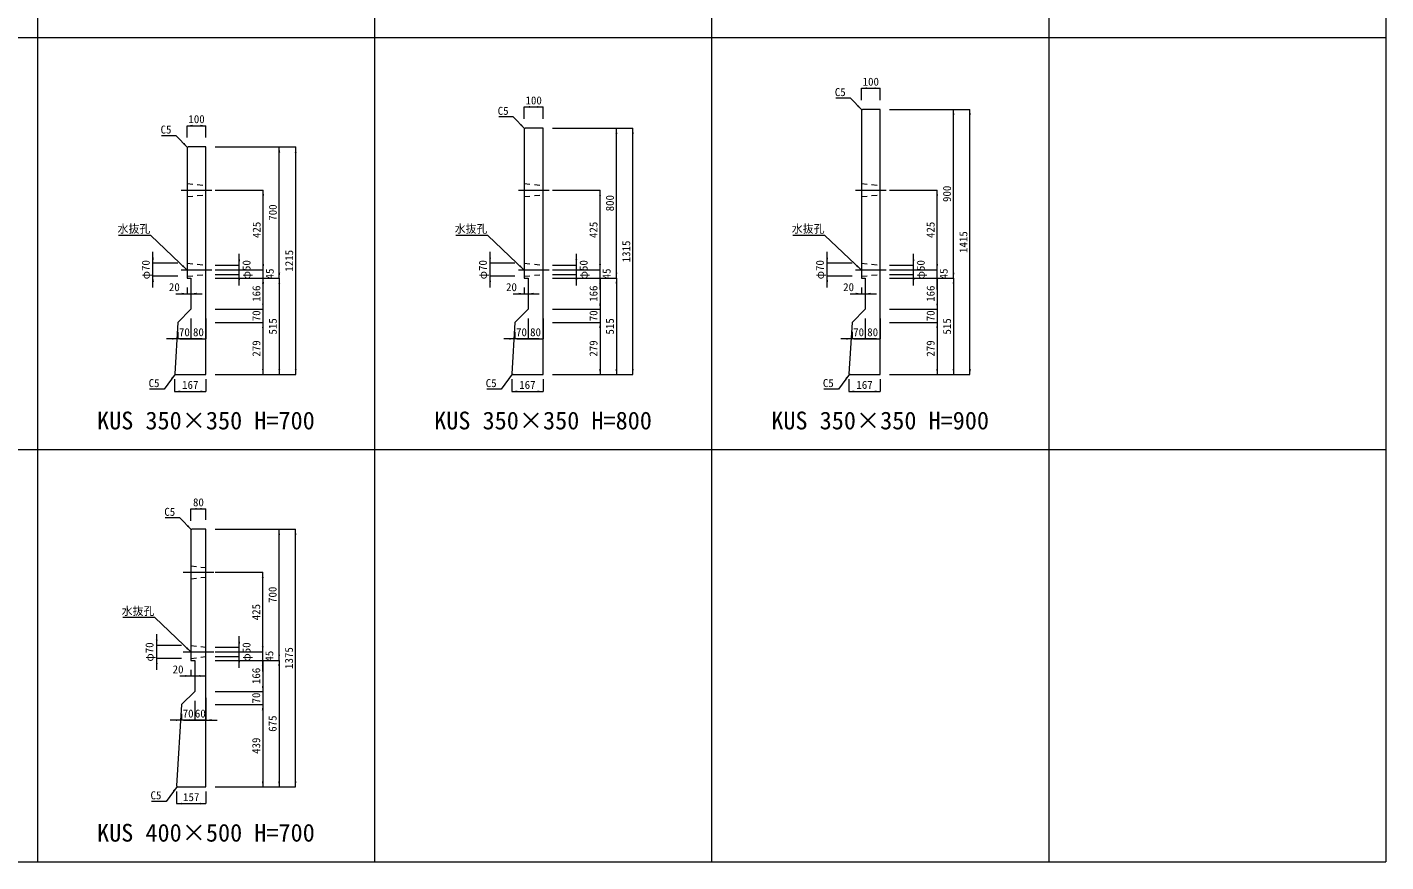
# Model space of a CAD drawing. Units: millimetres at full size, sheet at 1:40. Extents: x 86 to 35886, y -15691 to 10257.
# Drawn here: x 8432 to 15686, y 150 to 4604 of the extents above; entities that cross this region are included whole.
import ezdxf
from ezdxf.enums import TextEntityAlignment as Align

# ---------------------------------------------------------------- set-up
doc = ezdxf.new("R2010")
doc.units = ezdxf.units.MM
doc.header["$LTSCALE"] = 40
doc.linetypes.add('USER1', pattern=[28.575, 19.05, -3.175, 3.175, -3.175])
doc.linetypes.add('USER2', pattern=[1.35, 0.75, -0.6])
for name, color, linetype, lineweight in [('0_2', 7, 'USER1', 5), ('パネックスKUS', 2, 'Continuous', 20), ('図枠', 5, 'Continuous', 13), ('寸法線', 7, 'Continuous', 13), ('引出線', 4, 'Continuous', 13)]:
    doc.layers.add(name, color=color, linetype=linetype, lineweight=lineweight)
doc.layers.add('文字', color=7, linetype='Continuous')
doc.styles.add('ＭＳ ゴシック', font='')
doc.styles.get('ＭＳ ゴシック').set_extended_font_data('MS Gothic')

# ---------------------------------------------------------------- blocks, each defined once
blk = doc.blocks.new('filled_arrow')
at = {"color": 0, "linetype": 'Continuous', "lineweight": -2}
blk.add_solid([(7.5, 1.25), (0, 0), (7.5, -1.25)], dxfattribs=at)

msp = doc.modelspace()

# ---------------------------------------------------------------- linework, layer by layer
at = {"layer": '0_2'}
for p, q in [((9254.63, 3735), (9418.35, 3735)), ((11054.63, 3735), (11218.35, 3735)), ((12854.63, 3735), (13018.35, 3735)), ((9254.63, 3310), (9418.35, 3310)), ((11054.63, 3310), (11218.35, 3310)), ((12854.63, 3310), (13018.35, 3310)), ((9264.37, 1695), (9428.09, 1695)), ((9264.37, 1270), (9428.09, 1270))]:
    msp.add_line(p, q, dxfattribs=at)
at = {"layer": 'パネックスKUS'}
for p, q in [((12891.23, 4165), (12886.23, 4160)), ((12886.23, 4160), (12886.23, 3265)), ((12986.23, 4165), (12891.23, 4165)), ((12986.23, 2750), (12986.23, 4165)), ((11091.23, 4065), (11086.23, 4060)), ((11186.23, 4065), (11091.23, 4065)), ((11186.23, 2750), (11186.23, 4065)), ((11086.23, 4060), (11086.23, 3265)), ((9291.23, 3965), (9286.23, 3960)), ((9286.23, 3960), (9286.23, 3265)), ((9386.23, 3965), (9291.23, 3965)), ((9386.23, 2750), (9386.23, 3965)), ((9286.23, 3265), (9306.23, 3265)), ((9306.23, 3265), (9306.23, 3099)), ((11086.23, 3265), (11106.23, 3265)), ((11106.23, 3265), (11106.23, 3099)), ((12886.23, 3265), (12906.23, 3265)), ((12906.23, 3265), (12906.23, 3099)), ((9306.23, 3099), (9236.23, 3029)), ((11106.23, 3099), (11036.23, 3029)), ((12906.23, 3099), (12836.23, 3029)), ((9236.23, 3029), (9219.52, 2754.99)), ((11036.23, 3029), (11019.52, 2754.99)), ((12836.23, 3029), (12819.52, 2754.99)), ((9224.23, 2750), (9219.52, 2754.99)), ((9224.23, 2750), (9386.23, 2750)), ((11024.23, 2750), (11019.52, 2754.99)), ((11024.23, 2750), (11186.23, 2750)), ((12824.23, 2750), (12819.52, 2754.99)), ((12824.23, 2750), (12986.23, 2750)), ((9306.23, 1920), (9306.23, 1225)), ((9386.23, 1925), (9311.23, 1925)), ((9386.23, 550), (9386.23, 1925)), ((9306.23, 1225), (9326.23, 1225)), ((9326.23, 1225), (9326.23, 1059)), ((9326.23, 1059), (9256.23, 989)), ((9256.23, 989), (9229.54, 554.99)), ((9234.23, 550), (9229.54, 554.99)), ((9234.23, 550), (9386.23, 550))]:
    msp.add_line(p, q, dxfattribs=at)
at = {"layer": 'パネックスKUS', "linetype": 'USER2', "lineweight": 5}
for p, q in [((9286.23, 3770), (9386.23, 3760)), ((9286.23, 3700), (9386.23, 3710)), ((9286.23, 3700), (9386.23, 3710)), ((11086.23, 3770), (11186.23, 3760)), ((11086.23, 3700), (11186.23, 3710)), ((11086.23, 3700), (11186.23, 3710)), ((12886.23, 3770), (12986.23, 3760)), ((12886.23, 3700), (12986.23, 3710)), ((12886.23, 3700), (12986.23, 3710)), ((9286.23, 3345), (9386.23, 3335)), ((11086.23, 3345), (11186.23, 3335)), ((12886.23, 3345), (12986.23, 3335)), ((9286.23, 3275), (9386.23, 3285)), ((9286.23, 3275), (9386.23, 3285)), ((11086.23, 3275), (11186.23, 3285)), ((11086.23, 3275), (11186.23, 3285)), ((12886.23, 3275), (12986.23, 3285)), ((12886.23, 3275), (12986.23, 3285)), ((9306.23, 1730), (9386.23, 1720)), ((9306.23, 1660), (9386.23, 1670)), ((9306.23, 1305), (9386.23, 1295)), ((9306.23, 1235), (9386.23, 1245))]:
    msp.add_line(p, q, dxfattribs=at)
at = {"layer": 'パネックスKUS', "lineweight": 13}
msp.add_line((9306.23, 1920), (9311.23, 1925), dxfattribs=at)
at = {"layer": '図枠'}
for p, q in [((8486.23, 9000), (8486.23, 150)), ((10286.23, 9000), (10286.23, 150)), ((12086.23, 9000), (12086.23, 150)), ((13886.23, 9000), (13886.23, 150)), ((15686.23, 9000), (15686.23, 150)), ((86.23, 4550), (15686.23, 4550)), ((86.23, 2350), (15686.23, 2350)), ((86.23, 2350), (15686.23, 2350)), ((86.23, 150), (15686.23, 150)), ((86.23, 150), (15686.23, 150))]:
    msp.add_line(p, q, dxfattribs=at)
at = {"layer": '寸法線'}
for p, q in [((12886.23, 4278.55), (12986.23, 4278.55)), ((12886.23, 4215), (12886.23, 4278.55)), ((12986.23, 4215), (12986.23, 4278.55)), ((11086.23, 4178.55), (11186.23, 4178.55)), ((11086.23, 4115), (11086.23, 4178.55)), ((11186.23, 4115), (11186.23, 4178.55)), ((13036.23, 4165), (13465.57, 4165)), ((13036.23, 4165), (13378.07, 4165)), ((13378.07, 3265), (13378.07, 4165)), ((13465.57, 2750), (13465.57, 4165)), ((9286.23, 4078.55), (9386.23, 4078.55)), ((9286.23, 4015), (9286.23, 4078.55)), ((9386.23, 4015), (9386.23, 4078.55)), ((11236.23, 4065), (11665.57, 4065)), ((11236.23, 4065), (11578.07, 4065)), ((11578.07, 3265), (11578.07, 4065)), ((11665.57, 2750), (11665.57, 4065)), ((9436.23, 3965), (9865.57, 3965)), ((9436.23, 3965), (9778.07, 3965)), ((9778.07, 3265), (9778.07, 3965)), ((9865.57, 2750), (9865.57, 3965)), ((9436.23, 3735), (9692.07, 3735)), ((9692.07, 3310), (9692.07, 3735)), ((11236.23, 3735), (11490.57, 3735)), ((11490.57, 3310), (11490.57, 3735)), ((13036.23, 3735), (13290.57, 3735)), ((13290.57, 3310), (13290.57, 3735)), ((9103.62, 3215), (9103.62, 3405)), ((9236.23, 3345), (9103.62, 3345)), ((9564.15, 3225), (9564.15, 3395)), ((9692.07, 3205), (9692.07, 3370)), ((10903.62, 3215), (10903.62, 3405)), ((11036.23, 3345), (10903.62, 3345)), ((11364.15, 3225), (11364.15, 3395)), ((11490.57, 3205), (11490.57, 3370)), ((12703.62, 3215), (12703.62, 3405)), ((12836.23, 3345), (12703.62, 3345)), ((13164.15, 3225), (13164.15, 3395)), ((13290.57, 3205), (13290.57, 3370)), ((9236.23, 3275), (9103.62, 3275)), ((9436.23, 3335), (9564.15, 3335)), ((9436.23, 3310), (9692.07, 3310)), ((9436.23, 3310), (9692.07, 3310)), ((9436.23, 3285), (9564.15, 3285)), ((9436.23, 3265), (9778.07, 3265)), ((9436.23, 3265), (9690.57, 3265)), ((9436.23, 3265), (9778.07, 3265)), ((9436.23, 3265), (9692.07, 3265)), ((9690.57, 3265), (9690.57, 3099)), ((9778.07, 3265), (9778.07, 2750)), ((11036.23, 3275), (10903.62, 3275)), ((11236.23, 3335), (11364.15, 3335)), ((11236.23, 3310), (11490.57, 3310)), ((11236.23, 3310), (11490.57, 3310)), ((11236.23, 3285), (11364.15, 3285)), ((11236.23, 3265), (11578.07, 3265)), ((11236.23, 3265), (11490.57, 3265)), ((11236.23, 3265), (11578.07, 3265)), ((11236.23, 3265), (11490.57, 3265)), ((11490.57, 3265), (11490.57, 3099)), ((11578.07, 3265), (11578.07, 2750)), ((12836.23, 3275), (12703.62, 3275)), ((13036.23, 3335), (13164.15, 3335)), ((13036.23, 3310), (13290.57, 3310)), ((13036.23, 3310), (13290.57, 3310)), ((13036.23, 3285), (13164.15, 3285)), ((13036.23, 3265), (13378.07, 3265)), ((13036.23, 3265), (13290.57, 3265)), ((13036.23, 3265), (13378.07, 3265)), ((13036.23, 3265), (13290.57, 3265)), ((13290.57, 3265), (13290.57, 3099)), ((13378.07, 3265), (13378.07, 2750)), ((9286.23, 3215), (9286.23, 3182)), ((9306.23, 3215), (9306.23, 3182)), ((11086.23, 3215), (11086.23, 3182)), ((11106.23, 3215), (11106.23, 3182)), ((12886.23, 3215), (12886.23, 3182)), ((12906.23, 3215), (12906.23, 3182)), ((9226.23, 3182), (9366.23, 3182)), ((9690.57, 3159), (9690.57, 2969)), ((11026.23, 3182), (11166.23, 3182)), ((11490.57, 3159), (11490.57, 2969)), ((12826.23, 3182), (12966.23, 3182)), ((13290.57, 3159), (13290.57, 2969)), ((9306.23, 3049), (9306.23, 2941.41)), ((9306.23, 3049), (9306.23, 2941.41)), ((9386.23, 3049), (9386.23, 2941.41)), ((9436.23, 3099), (9690.57, 3099)), ((9436.23, 3099), (9690.57, 3099)), ((11106.23, 3049), (11106.23, 2941.41)), ((11106.23, 3049), (11106.23, 2941.41)), ((11186.23, 3049), (11186.23, 2941.41)), ((11236.23, 3099), (11490.57, 3099)), ((11236.23, 3099), (11490.57, 3099)), ((12906.23, 3049), (12906.23, 2941.41)), ((12906.23, 3049), (12906.23, 2941.41)), ((12986.23, 3049), (12986.23, 2941.41)), ((13036.23, 3099), (13290.57, 3099)), ((13036.23, 3099), (13290.57, 3099)), ((9236.23, 2979), (9236.23, 2941.41)), ((9436.23, 3029), (9690.57, 3029)), ((9436.23, 3029), (9690.57, 3029)), ((9690.57, 3029), (9690.57, 2750)), ((11036.23, 2979), (11036.23, 2941.41)), ((11236.23, 3029), (11490.57, 3029)), ((11236.23, 3029), (11490.57, 3029)), ((11490.57, 3029), (11490.57, 2750)), ((12836.23, 2979), (12836.23, 2941.41)), ((13036.23, 3029), (13290.57, 3029)), ((13036.23, 3029), (13290.57, 3029)), ((13290.57, 3029), (13290.57, 2750)), ((9366.23, 2941.41), (9176.23, 2941.41)), ((9246.23, 2941.41), (9386.23, 2941.41)), ((11166.23, 2941.41), (10976.23, 2941.41)), ((11046.23, 2941.41), (11186.23, 2941.41)), ((12966.23, 2941.41), (12776.23, 2941.41)), ((12846.23, 2941.41), (12986.23, 2941.41)), ((9219.23, 2725), (9219.23, 2660.43)), ((9386.23, 2725), (9386.23, 2660.43)), ((9436.23, 2750), (9865.57, 2750)), ((9436.23, 2750), (9778.07, 2750)), ((9436.23, 2750), (9690.57, 2750)), ((11019.23, 2725), (11019.23, 2660.43)), ((11186.23, 2725), (11186.23, 2660.43)), ((11236.23, 2750), (11665.57, 2750)), ((11236.23, 2750), (11578.07, 2750)), ((11236.23, 2750), (11490.57, 2750)), ((12819.23, 2725), (12819.23, 2660.43)), ((12986.23, 2725), (12986.23, 2660.43)), ((13036.23, 2750), (13465.57, 2750)), ((13036.23, 2750), (13378.07, 2750)), ((13036.23, 2750), (13290.57, 2750)), ((9219.23, 2660.43), (9386.23, 2660.43)), ((11019.23, 2660.43), (11186.23, 2660.43)), ((12819.23, 2660.43), (12986.23, 2660.43)), ((9306.23, 2033.55), (9386.23, 2033.55)), ((9306.23, 1970), (9306.23, 2033.55)), ((9386.23, 1975), (9386.23, 2033.55)), ((9436.23, 1925), (9864.57, 1925)), ((9436.23, 1925), (9777.07, 1925)), ((9777.07, 1225), (9777.07, 1925)), ((9864.57, 550), (9864.57, 1925)), ((9436.23, 1695), (9689.57, 1695)), ((9689.57, 1270), (9689.57, 1695)), ((9123.62, 1175), (9123.62, 1365)), ((9564.15, 1185), (9564.15, 1355)), ((9689.57, 1165), (9689.57, 1330)), ((9256.23, 1305), (9123.62, 1305)), ((9256.23, 1235), (9123.62, 1235)), ((9436.23, 1295), (9564.15, 1295)), ((9436.23, 1270), (9689.57, 1270)), ((9436.23, 1270), (9689.57, 1270)), ((9436.23, 1245), (9564.15, 1245)), ((9306.23, 1175), (9306.23, 1142)), ((9326.23, 1175), (9326.23, 1142)), ((9436.23, 1225), (9777.07, 1225)), ((9436.23, 1225), (9689.57, 1225)), ((9436.23, 1225), (9689.57, 1225)), ((9436.23, 1225), (9777.07, 1225)), ((9689.57, 1225), (9689.57, 1059)), ((9777.07, 1225), (9777.07, 550)), ((9246.23, 1142), (9386.23, 1142)), ((9689.57, 1119), (9689.57, 929)), ((9386.23, 1026), (9386.23, 906.41)), ((9436.23, 1059), (9689.57, 1059)), ((9436.23, 1059), (9689.57, 1059)), ((9326.23, 1009), (9326.23, 906.41)), ((9326.23, 1009), (9326.23, 906.41)), ((9436.23, 989), (9689.57, 989)), ((9436.23, 989), (9689.57, 989)), ((9689.57, 989), (9689.57, 550)), ((9386.23, 906.41), (9196.23, 906.41)), ((9256.23, 939), (9256.23, 906.41)), ((9266.23, 906.41), (9446.23, 906.41)), ((9229.23, 525), (9229.23, 460.43)), ((9386.23, 525), (9386.23, 460.43)), ((9436.23, 550), (9864.57, 550)), ((9436.23, 550), (9777.07, 550)), ((9436.23, 550), (9689.57, 550)), ((9229.23, 460.43), (9386.23, 460.43))]:
    msp.add_line(p, q, dxfattribs=at)
at = {"layer": '引出線'}
for points in [[(12888.73, 4162.5), (12827.24, 4225.21), (12749.47, 4225.21)], [(11088.73, 4062.5), (11027.24, 4125.21), (10949.47, 4125.21)], [(9288.73, 3962.5), (9227.24, 4025.21), (9149.47, 4025.21)], [(9283.99, 3310), (9091.53, 3493.45), (8919.79, 3493.45)], [(11083.99, 3310), (10891.53, 3493.45), (10719.79, 3493.45)], [(12883.99, 3310), (12691.53, 3493.45), (12519.79, 3493.45)], [(9221.88, 2752.5), (9163.45, 2672.24), (9085.68, 2672.24)], [(11021.88, 2752.5), (10963.45, 2672.24), (10885.68, 2672.24)], [(12821.88, 2752.5), (12763.45, 2672.24), (12685.68, 2672.24)], [(9308.73, 1922.5), (9247.24, 1985.21), (9169.47, 1985.21)], [(9306.23, 1270), (9113.77, 1453.45), (8942.03, 1453.45)], [(9231.89, 552.5), (9173.46, 472.23), (9095.69, 472.23)]]:
    msp.add_lwpolyline(points, dxfattribs=at)

# ---------------------------------------------------------------- block references
at = {"layer": '寸法線', "xscale": 4, "yscale": 4}
for p in [(12886.23, 4278.55), (11086.23, 4178.55), (9286.23, 4078.55), (9306.23, 3182), (11106.23, 3182), (12906.23, 3182), (9306.23, 2941.41), (11106.23, 2941.41), (12906.23, 2941.41), (9219.23, 2660.43), (11019.23, 2660.43), (12819.23, 2660.43), (9306.23, 2033.55), (9326.23, 1142), (9326.23, 906.41), (9386.23, 906.41), (9229.23, 460.43)]:
    msp.add_blockref('filled_arrow', p, dxfattribs=at)
for p, rotation in [((12986.23, 4278.55), 180), ((11186.23, 4178.55), 180), ((13378.07, 4165), 270), ((13465.57, 4165), 270), ((9386.23, 4078.55), 180), ((11578.07, 4065), 270), ((11665.57, 4065), 270), ((9778.07, 3965), 270), ((9865.57, 3965), 270), ((9692.07, 3735), 270), ((11490.57, 3735), 270), ((13290.57, 3735), 270), ((9103.62, 3345), 90), ((9564.15, 3335), 90), ((9692.07, 3310), 90), ((9692.07, 3310), 90), ((10903.62, 3345), 90), ((11364.15, 3335), 90), ((11490.57, 3310), 90), ((11490.57, 3310), 90), ((12703.62, 3345), 90), ((13164.15, 3335), 90), ((13290.57, 3310), 90), ((13290.57, 3310), 90), ((9103.62, 3275), 270), ((9564.15, 3285), 270), ((9690.57, 3265), 270), ((9692.07, 3265), 270), ((9778.07, 3265), 90), ((9778.07, 3265), 270), ((10903.62, 3275), 270), ((11364.15, 3285), 270), ((11490.57, 3265), 270), ((11490.57, 3265), 270), ((11578.07, 3265), 90), ((11578.07, 3265), 270), ((12703.62, 3275), 270), ((13164.15, 3285), 270), ((13290.57, 3265), 270), ((13290.57, 3265), 270), ((13378.07, 3265), 90), ((13378.07, 3265), 270), ((9286.23, 3182), 180), ((9690.57, 3099), 90), ((9690.57, 3099), 90), ((11086.23, 3182), 180), ((11490.57, 3099), 90), ((11490.57, 3099), 90), ((12886.23, 3182), 180), ((13290.57, 3099), 90), ((13290.57, 3099), 90), ((9690.57, 3029), 270), ((9690.57, 3029), 270), ((11490.57, 3029), 270), ((11490.57, 3029), 270), ((13290.57, 3029), 270), ((13290.57, 3029), 270), ((9236.23, 2941.41), 180), ((9306.23, 2941.41), 180), ((9386.23, 2941.41), 180), ((11036.23, 2941.41), 180), ((11106.23, 2941.41), 180), ((11186.23, 2941.41), 180), ((12836.23, 2941.41), 180), ((12906.23, 2941.41), 180), ((12986.23, 2941.41), 180), ((9690.57, 2750), 90), ((9778.07, 2750), 90), ((9865.57, 2750), 90), ((11490.57, 2750), 90), ((11578.07, 2750), 90), ((11665.57, 2750), 90), ((13290.57, 2750), 90), ((13378.07, 2750), 90), ((13465.57, 2750), 90), ((9386.23, 2660.43), 180), ((11186.23, 2660.43), 180), ((12986.23, 2660.43), 180), ((9386.23, 2033.55), 180), ((9777.07, 1925), 270), ((9864.57, 1925), 270), ((9689.57, 1695), 270), ((9123.62, 1305), 90), ((9564.15, 1295), 90), ((9123.62, 1235), 270), ((9564.15, 1245), 270), ((9689.57, 1270), 90), ((9689.57, 1270), 90), ((9777.07, 1225), 90), ((9689.57, 1225), 270), ((9689.57, 1225), 270), ((9777.07, 1225), 270), ((9306.23, 1142), 180), ((9689.57, 1059), 90), ((9689.57, 1059), 90), ((9689.57, 989), 270), ((9689.57, 989), 270), ((9256.23, 906.41), 180), ((9326.23, 906.41), 180), ((9689.57, 550), 90), ((9777.07, 550), 90), ((9864.57, 550), 90), ((9386.23, 460.43), 180)]:
    msp.add_blockref('filled_arrow', p, dxfattribs=dict(at, rotation=rotation))
at = {"layer": '引出線', "xscale": 4, "yscale": 4}
for p, rotation in [((12888.73, 4162.5), 134.4), ((11088.73, 4062.5), 134.4), ((9288.73, 3962.5), 134.4), ((9283.99, 3310), 136.4), ((11083.99, 3310), 136.4), ((12883.99, 3310), 136.4), ((9221.88, 2752.5), 233.9), ((11021.88, 2752.5), 233.9), ((12821.88, 2752.5), 233.9), ((9308.73, 1922.5), 134.4), ((9306.23, 1270), 136.4), ((9231.89, 552.5), 233.9)]:
    msp.add_blockref('filled_arrow', p, dxfattribs=dict(at, rotation=rotation))

# ---------------------------------------------------------------- texts
at = {"layer": '寸法線', "style": 'ＭＳ ゴシック'}
for s, p in [('100', (12936.23, 4313.55)), ('100', (11136.23, 4213.55)), ('100', (9336.23, 4113.55)), ('20', (9217.64, 3217)), ('20', (11017.64, 3217)), ('20', (12817.64, 3217)), ('70', (9271.23, 2976.41)), ('80', (9346.23, 2976.41)), ('70', (11071.23, 2976.41)), ('80', (11146.23, 2976.41)), ('70', (12871.23, 2976.41)), ('80', (12946.23, 2976.41)), ('167', (9302.73, 2695.43)), ('167', (11102.73, 2695.43)), ('167', (12902.73, 2695.43)), ('80', (9346.23, 2068.55)), ('20', (9237.64, 1177)), ('70', (9291.23, 941.41)), ('60', (9356.23, 941.41)), ('157', (9307.73, 495.43))]:
    msp.add_text(s, height=42.72, dxfattribs=at).set_placement(p, align=Align.MIDDLE_CENTER)
for s, p in [('800', (11543.07, 3665)), ('900', (13343.07, 3715)), ('700', (9743.07, 3615)), ('425', (9657.07, 3522.5)), ('425', (11455.57, 3522.5)), ('425', (13255.57, 3522.5)), ('1415', (13430.57, 3457.5)), ('1215', (9830.57, 3357.5)), ('1315', (11630.57, 3407.5)), ('φ70', (9064.96, 3310)), ('φ50', (9602.81, 3310)), ('φ70', (10864.96, 3310)), ('φ50', (11402.81, 3310)), ('φ70', (12664.96, 3310)), ('φ50', (13202.81, 3310)), ('45', (9727.07, 3287.5)), ('45', (11525.57, 3287.5)), ('45', (13325.57, 3287.5)), ('166', (9655.57, 3182)), ('166', (11455.57, 3182)), ('166', (13255.57, 3182)), ('70', (9655.57, 3064)), ('515', (9743.07, 3007.5)), ('70', (11455.57, 3064)), ('515', (11543.07, 3007.5)), ('70', (13255.57, 3064)), ('515', (13343.07, 3007.5)), ('279', (9655.57, 2889.5)), ('279', (11455.57, 2889.5)), ('279', (13255.57, 2889.5)), ('700', (9742.07, 1575)), ('425', (9654.57, 1482.5)), ('φ70', (9084.96, 1270)), ('φ50', (9602.81, 1270)), ('45', (9724.57, 1247.5)), ('1375', (9829.57, 1237.5)), ('166', (9654.57, 1142)), ('70', (9654.57, 1024)), ('675', (9742.07, 887.5)), ('439', (9654.57, 769.5))]:
    msp.add_text(s, height=42.72, rotation=90, dxfattribs=at).set_placement(p, align=Align.MIDDLE_CENTER)
at = {"layer": '引出線', "style": 'ＭＳ ゴシック'}
for s, p in [('C5', (12802.24, 4279.21)), ('C5', (11002.24, 4179.21)), ('C5', (9202.24, 4079.21)), ('水抜孔', (9089.28, 3549.73)), ('水抜孔', (10889.28, 3549.73)), ('水抜孔', (12689.28, 3549.73)), ('C5', (9138.45, 2726.24)), ('C5', (10938.45, 2726.24)), ('C5', (12738.45, 2726.24)), ('C5', (9222.24, 2039.21)), ('水抜孔', (9111.52, 1509.73)), ('C5', (9148.46, 526.23))]:
    msp.add_text(s, height=42.72, dxfattribs=at).set_placement(p, align=Align.TOP_RIGHT)
at = {"layer": '文字', "style": 'ＭＳ ゴシック'}
for s, p in [('KUS 350×350 H=700', (9386.23, 2505.22)), ('KUS 350×350 H=800', (11186.23, 2505.22)), ('KUS 350×350 H=900', (12986.23, 2505.22)), ('KUS 400×500 H=700', (9386.23, 305.22))]:
    msp.add_text(s, height=94.94, dxfattribs=at).set_placement(p, align=Align.MIDDLE_CENTER)

doc.saveas('drawing.dxf')
